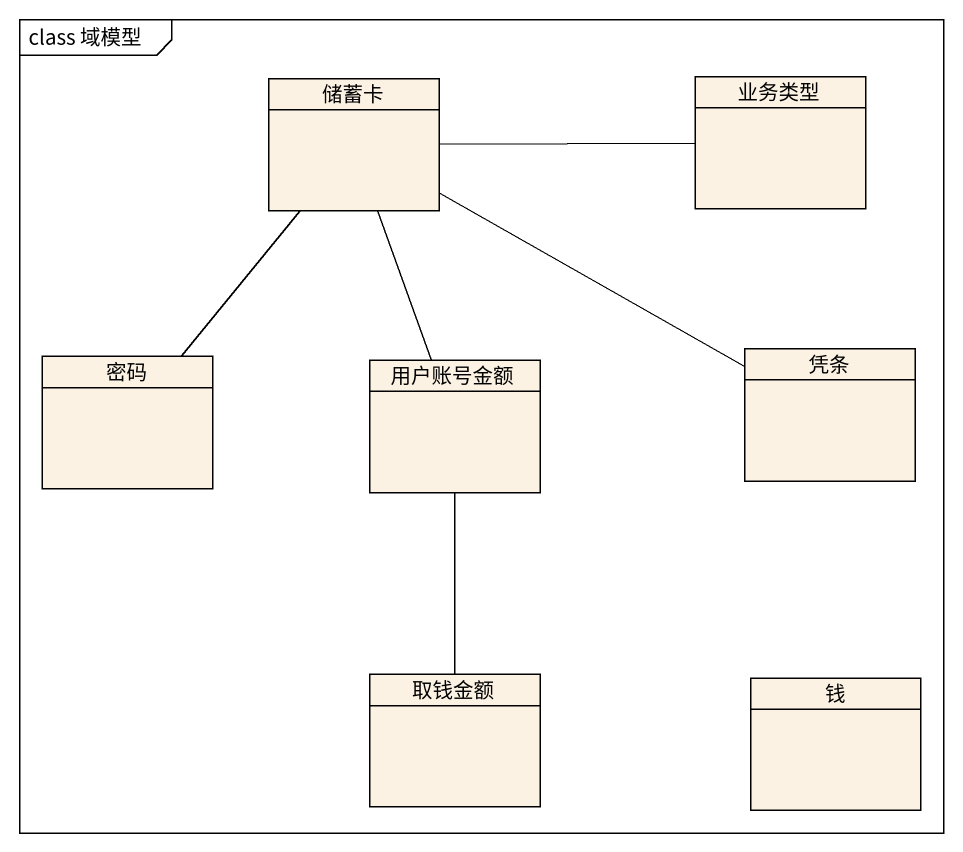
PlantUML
@startuml
mainframe class 域模型
hide circle
hide empty members
class 储蓄卡
class 业务类型
class 密码
class 用户账号金额
class 凭条
class 取钱金额
class 钱
储蓄卡 -right- 业务类型
储蓄卡 -- 密码
储蓄卡 -- 用户账号金额
储蓄卡 -right- 凭条
用户账号金额 -- 取钱金额
@enduml
